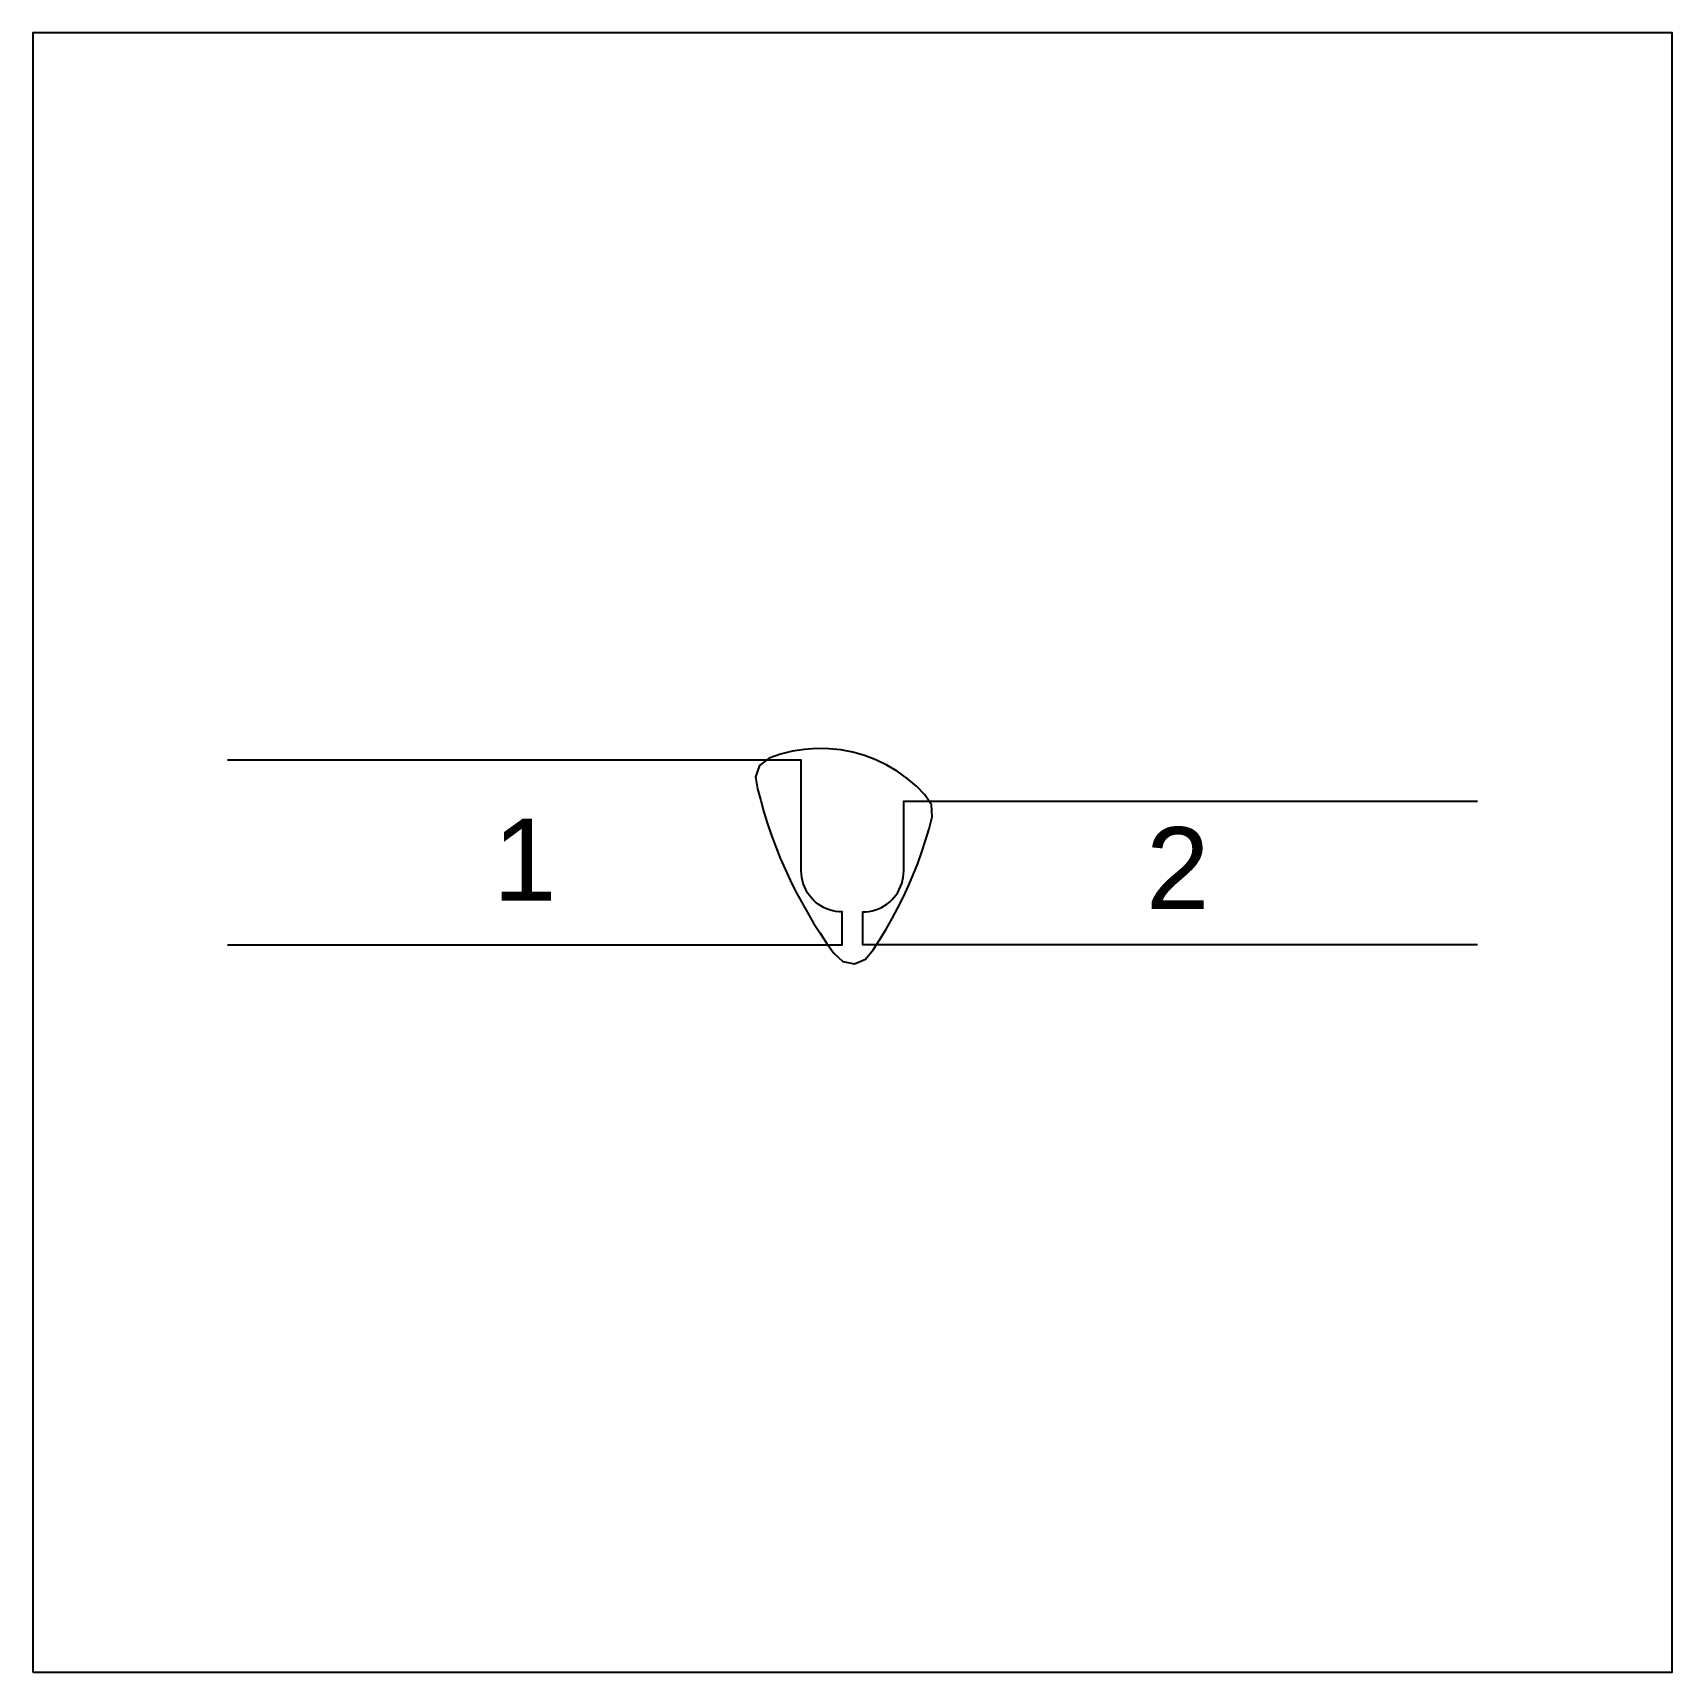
# Model space of a CAD drawing. Header units: millimetres. Extents: x 0 to 800, y 0 to 800.
import ezdxf

# ---------------------------------------------------------------- set-up
doc = ezdxf.new("R2010")
doc.units = ezdxf.units.MM
doc.styles.get("Standard").update_dxf_attribs({"font": 'arial.ttf'})

msp = doc.modelspace()

# ---------------------------------------------------------------- linework, layer by layer
for points in [[(0, 0), (800, 0), (800, 800), (0, 800)], [(355.19, 425.34), (356.81, 419.62), (358.57, 413.95), (360.49, 408.33), (362.56, 402.77), (364.77, 397.26), (367.12, 391.81), (369.62, 386.42), (372.26, 381.1), (375.04, 375.86), (377.96, 370.69), (381.02, 365.59), (384.2, 360.58), (387.52, 355.66), (390.97, 350.82), (395.24, 346.8), (401, 345.7), (406.41, 347.94), (410.09, 352.56), (413.33, 357.53), (416.43, 362.6), (419.38, 367.75), (422.17, 372.99), (424.82, 378.31), (427.31, 383.7), (429.64, 389.16), (431.81, 394.69), (433.82, 400.27), (435.66, 405.92), (437.35, 411.61), (438.86, 417.35), (438.63, 423.2), (435.36, 428.1), (431.19, 432.32), (426.67, 436.17), (421.83, 439.62), (416.72, 442.64), (411.37, 445.2), (405.82, 447.3), (400.1, 448.91), (394.27, 450.02), (388.37, 450.63), (382.43, 450.73), (376.51, 450.31), (370.65, 449.39), (364.89, 447.97), (359.27, 446.06), (354.64, 442.46), (352.74, 436.92), (353.72, 431.09)]]:
    msp.add_lwpolyline(points, close=True)
for points in [[(95, 355), (395, 355), (395, 371), (393.43, 371.06), (391.87, 371.25), (390.33, 371.55), (388.82, 371.98), (387.35, 372.52), (385.92, 373.18), (384.55, 373.95), (383.24, 374.82), (382.01, 375.79), (380.86, 376.86), (379.79, 378.01), (378.82, 379.24), (377.95, 380.55), (377.18, 381.92), (376.52, 383.35), (375.98, 384.82), (375.55, 386.33), (375.25, 387.87), (375.06, 389.43), (375, 391), (375, 445), (95, 445)], [(705, 355), (405, 355), (405, 371), (406.57, 371.06), (408.13, 371.25), (409.67, 371.55), (411.18, 371.98), (412.65, 372.52), (414.08, 373.18), (415.45, 373.95), (416.76, 374.82), (417.99, 375.79), (419.14, 376.86), (420.21, 378.01), (421.18, 379.24), (422.05, 380.55), (422.82, 381.92), (423.48, 383.35), (424.02, 384.82), (424.45, 386.33), (424.75, 387.87), (424.94, 389.43), (425, 391), (425, 425), (705, 425)]]:
    msp.add_lwpolyline(points)

# ---------------------------------------------------------------- texts
for s, p in [('1', (224.56, 376.49)), ('2', (543.17, 372.37))]:
    msp.add_text(s, height=40).set_placement(p)

doc.saveas('drawing.dxf')
